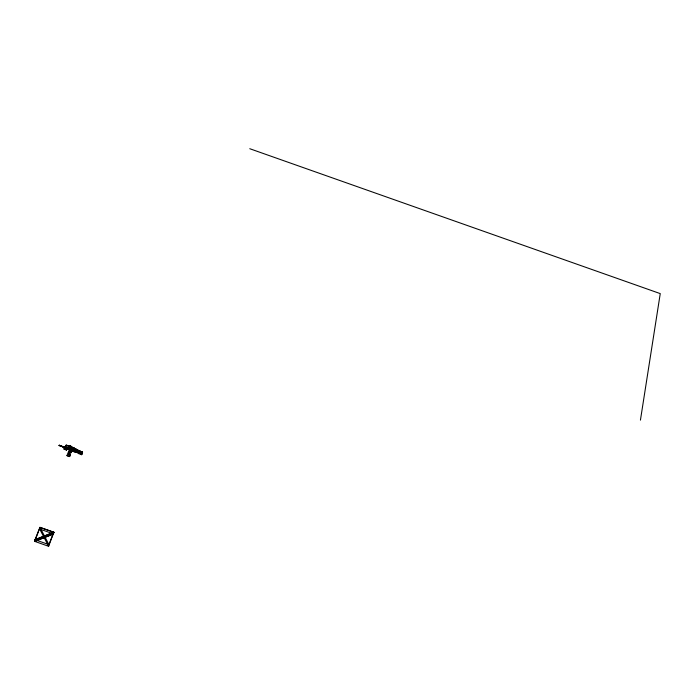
<?xml version="1.0" encoding="UTF-8"?>
<svg xmlns="http://www.w3.org/2000/svg" width="695" height="695" viewBox="0 0 695 695"><rect width="100%" height="100%" fill="white"/><g stroke="black" fill="none" stroke-linecap="round" stroke-linejoin="round"><path stroke-width="1.04" d="M35.011 539.711L34.75 541.379L48.607 546.287L53.836 532.231L39.98 527.34L35.011 539.711L48.876 544.602L53.836 532.231M53.524 533.925L34.811 541.344L53.515 533.951L53.767 532.248L35.071 539.668L34.811 541.405M39.98 527.34L34.75 541.396M44.141 537.635L44.402 535.967L44.159 537.669L48.598 546.209L48.859 544.533L39.997 527.409L53.793 532.257M59.353 445.313L65.843 447.641M59.153 445.617L59.31 445.139M65.843 447.45L65.026 449.587L66.511 450.117L67.354 447.91L68.449 448.292L68.214 448.979L63.193 446.92M63.314 446.729L64.453 446.885L64.288 447.511M64.348 447.059L64.209 447.702L64.453 446.885M64.678 447.458L63.957 449.04L65.121 449.448L66.207 445.087L72.74 447.398L82.305 452.462L80.768 452.289L81.063 451.541L80.273 453.522M65.121 449.448L66.207 445.087L72.697 447.415M67.198 448.623L67.146 448.119L66.442 450.073L67.215 448.145M67.224 448.44L67.354 447.91L68.423 448.362M66.946 455.607L69.665 456.572L66.946 455.607L69.04 450.395M68.214 448.979L59.266 445.252M69.248 448.666L69.613 447.345L69.066 448.596L68.918 446.807L71.099 447.571L70.89 448.501L70.186 448.327L70.377 447.615L70.282 448.197M69.066 446.859L69.066 446.451M69.066 448.596L69.431 448.093M68.379 453.739C69.465 455.095 68.501 451.959 68.944 453.983C69.144 452.506 68.457 454.426 68.979 453.809M69.326 447.954L69.431 447.285L69.265 447.823M69.769 446.503C70.629 446.381 70.404 446.242 70.16 446.538M68.987 452.219C70.325 449.795 69.491 454.417 69.126 452.045M69.952 446.555L70.03 445.843M69.83 448.866L70.195 447.554L70.013 448.935L70.039 448.101M70.794 446.112L70.621 447.406L70.977 446.173M70.23 455.017L69.682 454.825L70.23 455.017L69.665 456.572M71.237 452.662L70.734 452.219L71.237 452.662L71.802 451.107L69.987 450.464M78.909 453.201L78.04 452.158L78.926 453.062L79.647 451.046L82.549 452.071L82.08 453.236L71.246 449.057L82.14 452.897L81.654 454.704L78.752 453.679L78.865 453.001L81.767 454.026M78.909 452.063L78.726 452.645L71.507 449.856L79.117 452.862M73.097 450.117L71.672 449.43L72.167 450.542L71.594 449.743M71.802 451.107L69.769 450.655M72.211 450.065L72.575 447.702M72.072 451.116L78.752 453.062L72.072 451.116L72.74 447.415L82.271 452.454L82.08 452.932L72.601 447.771L66.068 445.443M79.256 452.506L79.282 451.967M79.543 451.707L79.647 451.046L82.54 452.115L81.654 454.704M80.568 452.775L80.342 453.548L81.133 451.568L80.837 452.315M81.984 453.27L81.689 454.017L82.549 452.071M640.434 420.136L660.25 293.611L249.766 148.713M68.457 453.244L68.857 453.809M69.066 451.715L69.352 452.263M69.865 452.532L69.283 451.724L69.682 452.063M59.188 445.469L79.247 452.323M70.247 448.345L70.013 448.935M69.509 448.006L70.021 447.867L69.439 447.901M69.995 448.353L69.509 448.014M63.141 447.189L63.367 446.503M67.111 448.727L67.398 448.136M68.918 446.807L71.099 447.571M68.709 447.736L70.89 448.501M71.42 448.64L82.305 452.48L72.367 449.326M71.455 450.099L71.672 449.43M69.126 456.38L70.734 452.219M82.114 452.949L72.74 447.398M72.393 449.092L74.157 450.065M72.315 449.509L72.506 449.005L74.322 449.648L74.122 450.143M72.124 450.534L72.376 449.752M79.352 451.785L78.813 453.322L79.16 452.558M63.957 449.057L64.583 447.589M69.969 446.468L70.212 445.903M69.882 452.124L69.396 452.236M35.089 539.702L53.776 532.274M82.184 452.662L72.645 447.71M59.162 445.573L79.1 452.714M52.585 533.578L39.719 529.034L43.655 536.688M72.68 447.554L82.158 452.723M74.296 449.708L72.532 448.735L74.269 449.769M78.743 452.376L78.587 453.375L78.743 452.376"/></g></svg>
